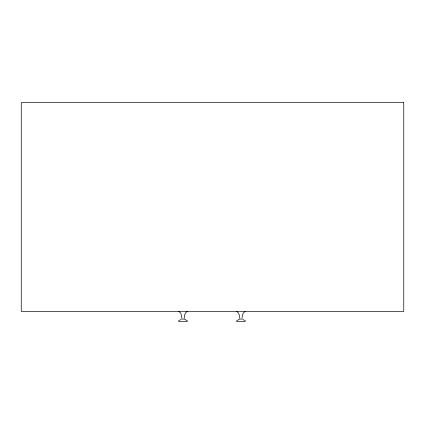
<?xml version="1.0" encoding="UTF-8"?>
<svg xmlns="http://www.w3.org/2000/svg" width="425" height="425" viewBox="0 0 425 425"><rect width="100%" height="100%" fill="white"/><g stroke="black" fill="none" stroke-linecap="round" stroke-linejoin="round"><path stroke-width="0.64" d="M184.227 318.245L184.397 315.908L185.263 313.283L187.266 311.387M242.101 318.245L242.271 315.908L243.132 313.283L245.14 311.387M178.612 320.981L178.957 320.466L181.018 319.589M236.486 320.981L239.519 319.047L242.298 319.047M181.645 319.047L184.423 319.047L187.457 320.981M178.691 321.428L187.377 321.428M236.566 321.428L245.252 321.428M242.925 319.589L244.986 320.466L245.331 320.981M236.677 311.387L238.68 313.283L239.546 315.908L239.711 318.245M178.803 311.387L180.806 313.283L181.672 315.908L181.842 318.245M403.75 102.616L21.25 102.616L21.25 311.419L403.75 311.419L403.75 102.616"/></g></svg>
